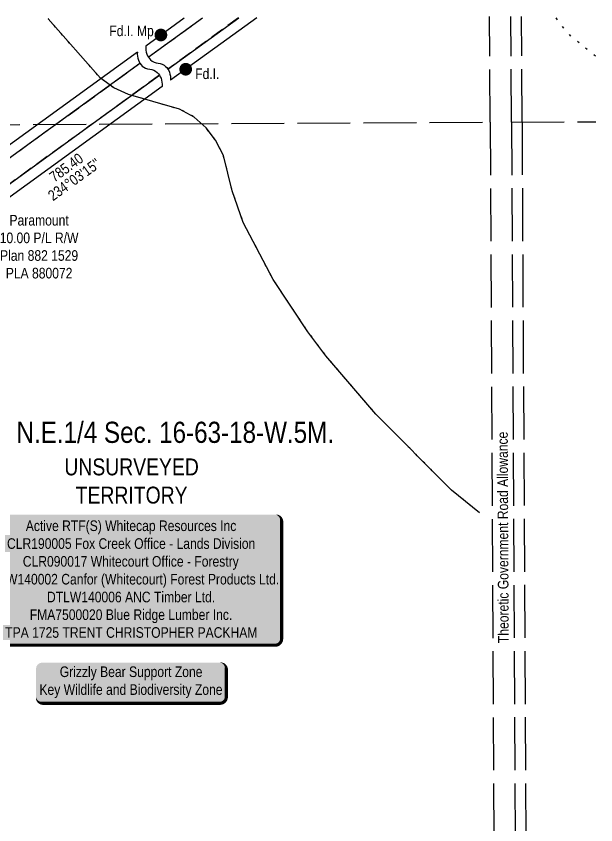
# Model space of a CAD drawing. Extents: x 521099 to 549685, y 6023217 to 6034691.
# Drawn here: x 522385 to 522934, y 6033873 to 6034637 of the extents above; entities that cross this region are included whole.
import ezdxf
from ezdxf.enums import TextEntityAlignment as Align

# ---------------------------------------------------------------- set-up
doc = ezdxf.new("R2010")
doc.units = 0
doc.header["$LTSCALE"] = 5
doc.header["$PDSIZE"] = 0.5
for name, pattern in [('foc-ACCESSROAD', [3.75, 2.5, -1.25]), ('foc-UNSURVEYED', [12.5, 10, -2.5]), ('foc-WHEELTRACKS', [2, 0.4, -1.6])]:
    doc.linetypes.add(name, pattern=pattern)
doc.layers.get('Defpoints').update_dxf_attribs({"color": 9})
for name, color, linetype in [('AS-WILDLIFE-BLOCK', 131, 'Continuous'), ('C-RW', 13, 'Continuous'), ('C-SYMBOL', 7, 'Continuous'), ('F-AR', 190, 'foc-ACCESSROAD'), ('F-RW', 190, 'Continuous'), ('L-BD', 7, 'Continuous'), ('L-MON', 1, 'Continuous'), ('L-MON-T', 1, 'Continuous'), ('L-ROAD-T', 7, 'Continuous'), ('L-UNS-T', 3, 'Continuous'), ('L-USEC', 7, 'foc-UNSURVEYED'), ('T-WATER-P3', 160, 'foc-WHEELTRACKS')]:
    doc.layers.add(name, color=color, linetype=linetype)
doc.layers.add('F-RW-T', color=190, linetype='Continuous', lineweight=9)
doc.styles.add('175L', font='ARIALN.TTF', dxfattribs={"height": 20})
doc.styles.add('80', font='ARIALN.TTF', dxfattribs={"height": 10})
doc.styles.add('80CG', font='ARIALN.TTF', dxfattribs={"height": 10})
doc.styles.add('80L', font='ARIALN.TTF', dxfattribs={"height": 10})
doc.styles.add('foc-LtypeFont', font='ARIALN.TTF', dxfattribs={"height": 7.35})
doc.linetypes.add('foc-TOPO-flowdirection-NOLINE', pattern='A,0,[">",foc-LtypeFont,S=0.3,R=0,X=0,Y=-0.945],-20,[">",foc-LtypeFont,S=0.3,R=0,X=0,Y=-0.945],0', length=20)
doc.dimstyles.new('Compass 5 000', dxfattribs={"dimscale": 5, "dimtxt": 9, "dimasz": 2, "dimexe": 0.2, "dimexo": 0.0625, "dimgap": 0.5, "dimtad": 0, "dimtih": 1, "dimtoh": 1, "dimzin": 0, "dimdsep": 46, "dimtxsty": '80CG', "dimcen": 0.1, "dimse1": 1, "dimse2": 1, "dimclrd": 256, "dimclrt": 256, "dimaunit": 1, "dimadec": 4, "dimazin": 0, "dimtfac": 0.06, "dimtofl": 0, "dimtmove": 0, "dimatfit": 1, "dimfxl": 0.2, "dimtolj": 1, "dimtzin": 0, "dimlwd": -1, "dimarcsym": 0})

# ---------------------------------------------------------------- blocks, each defined once
blk = doc.blocks.new('*D423')
at = {"layer": 'Defpoints', "color": 0, "transparency": 16777216}
for p in [(522361.96, 6034467.54), (522367.82, 6034459.44), (522342.23, 6034440.9)]:
    blk.add_point(p, dxfattribs=at)
at = {"layer": 'F-RW-T', "transparency": 16777216}
for p, q in [((522330.5, 6034457.09), (522324.63, 6034465.19)), ((522348.1, 6034432.81), (522357.84, 6034419.37)), ((522357.84, 6034419.37), (522367.84, 6034419.37))]:
    blk.add_line(p, q, dxfattribs=at)
for points in [[(522331.85, 6034458.07), (522329.15, 6034456.12), (522336.37, 6034449)], [(522349.45, 6034433.78), (522346.75, 6034431.83), (522342.23, 6034440.9)]]:
    blk.add_solid(points, dxfattribs=at)
at = {"layer": 'F-RW-T', "transparency": 16777216, "insert": (522406.93, 6034419.37), "char_height": 10, "attachment_point": 5, "style": '80CG'}
blk.add_mtext('\\A1;Paramount\\P10.00 P/L R/W\\PPlan 882 1529\\PPLA 880072', dxfattribs=at)
blk = doc.blocks.new('*U783')
h = blk.add_hatch(color=255)
edge = h.paths.add_edge_path()
edge.add_line((-136.5, -62.5), (136.5, -62.5))
edge.add_arc((136.5, -56.5), 6, 270, 360)
edge.add_line((142.5, -56.5), (142.5, 55))
edge.add_arc((136.5, 55), 6, 0, 90)
edge.add_line((136.5, 61), (-136.5, 61))
edge.add_arc((-136.5, 55), 6, 90, 180)
edge.add_line((-142.5, 55), (-142.5, -56.5))
edge.add_arc((-136.5, -56.5), 6, 180, 270)
at = {"color": 44, "flags": 128}
blk.add_lwpolyline([(-136.5, -62.5, 3, 3, 0), (136.5, -62.5, 3, 3, 0.414214), (142.5, -56.5, 3, 3, 0), (142.5, 55, 3, 0, 0.414214), (136.5, 61, 0, 0, 0), (-136.5, 61, 0, 0, 0.414214), (-142.5, 55, 0, 0, 0), (-142.5, -56.5, 0, 3, 0.414214)], format="xyseb", close=True, dxfattribs=at)
at = {"color": 44, "style": '80'}
blk.add_attdef('ENTER_TEXT_001', (-35.99, -5), '', height=10, dxfattribs=at)
blk = doc.blocks.new('fdia')
at = {"color": 255, "const_width": 1}
blk.add_lwpolyline([(-0.5, 0, 1), (0.5, 0, 1)], format="xyb", close=True, dxfattribs=at)
blk = doc.blocks.new('Fdiaa')
blk.add_blockref('fdia', (0, 0))
blk = doc.blocks.new('fdib')
at = {"color": 1, "const_width": 1.6}
blk.add_lwpolyline([(-0.4, 0, 1), (0.4, 0, 1)], format="xyb", close=True, dxfattribs=at)
at = {"color": 1}
blk.add_circle((0, 0), 0.8, dxfattribs=at)
blk = doc.blocks.new('Fdibb')
blk.add_blockref('fdib', (0, 0))
blk = doc.blocks.new('fdicc')
for name in ['Fdibb', 'Fdiaa']:
    blk.add_blockref(name, (0, 0))
blk = doc.blocks.new('FDI')
blk.add_blockref('fdicc', (0, 0))
blk = doc.blocks.new('*U974')
h = blk.add_hatch(color=255)
edge = h.paths.add_edge_path()
edge.add_line((-84, -20), (84, -20))
edge.add_arc((84, -14), 6, 270, 360)
edge.add_line((90, -14), (90, 12.5))
edge.add_arc((84, 12.5), 6, 0, 90)
edge.add_line((84, 18.5), (-84, 18.5))
edge.add_arc((-84, 12.5), 6, 90, 180)
edge.add_line((-90, 12.5), (-90, -14))
edge.add_arc((-84, -14), 6, 180, 270)
at = {"color": 131, "flags": 128}
blk.add_lwpolyline([(-84, -20, 3, 3, 0), (84, -20, 3, 3, 0.414214), (90, -14, 3, 3, 0), (90, 12.5, 3, 0, 0.414214), (84, 18.5, 0, 0, 0), (-84, 18.5, 0, 0, 0.414214), (-90, 12.5, 0, 0, 0), (-90, -14, 0, 3, 0.414214)], format="xyseb", close=True, dxfattribs=at)
at = {"color": 131, "style": '80'}
blk.add_attdef('ENTER_TEXT_001', (-35.99, -5), '', height=10, dxfattribs=at)

msp = doc.modelspace()

# ---------------------------------------------------------------- linework, layer by layer
at = {"linetype": 'Continuous', "flags": 128}
for points in [[(522507.767, 6034609.084, 0.0981962), (522508.837, 6034601.499, 0.1150249), (522512.351, 6034595.956, 0.1891018), (522519.495, 6034592.91, -0.1891018), (522526.639, 6034589.864, -0.1150249), (522530.152, 6034584.321, -0.0981962), (522531.222, 6034576.736)], [(522499.846, 6034603.335, 0.0981962), (522500.915, 6034595.751, 0.1150249), (522504.429, 6034590.209, 0.1891018), (522511.572, 6034587.163, -0.1891018), (522518.715, 6034584.118, -0.1150249), (522522.228, 6034578.575, -0.0981962), (522523.298, 6034570.991)]]:
    msp.add_lwpolyline(points, format="xyb", dxfattribs=at)
at = {"layer": 'C-RW', "flags": 128}
for points in [[(522544.224, 6034635.54), (522507.767, 6034609.084)], [(522510.183, 6034598.485), (522561.405, 6034635.626)], [(522499.846, 6034603.335), (521946.419, 6034202.077), (521952.301, 6034193.965), (522502.34, 6034592.798)]]:
    msp.add_lwpolyline(points, dxfattribs=at)
at = {"layer": 'F-AR', "flags": 128}
for points in [[(522510.183, 6034598.484), (522561.437, 6034635.626)], [(522595.645, 6034635.798), (522528.73, 6034587.27)], [(521590.778, 6034630.756), (521668.982, 6034529.253), (521778.483, 6034387.131), (521797.003, 6034363.095), (521898.694, 6034231.113), (521917.914, 6034206.168), (521924.055, 6034198.198), (521928.538, 6034192.379), (521930.116, 6034190.329), (521936.271, 6034182.34), (521944.427, 6034188.254), (521948.423, 6034191.152), (521952.473, 6034194.09), (521956.499, 6034197.009), (522027.162, 6034248.254), (522420.26, 6034533.319), (522502.339, 6034592.8)], [(522520.887, 6034581.582), (522454.593, 6034533.505), (522027.293, 6034223.637), (521960.637, 6034175.298), (521956.618, 6034172.383), (521948.533, 6034166.52), (521954.068, 6034159.348), (521962.493, 6034148.429), (522034.99, 6034132.599), (522321.384, 6033742.045), (522883.801, 6032973.82)]]:
    msp.add_lwpolyline(points, dxfattribs=at)
at = {"layer": 'F-RW', "flags": 128}
for points in [[(522528.732, 6034587.267), (522595.698, 6034635.798)], [(522612.794, 6034635.884), (522531.222, 6034576.736)], [(521201.916, 6033624.764), (521202.941, 6033625.512), (521232.987, 6033647.431), (521265.07, 6033670.834), (521337.419, 6033723.302), (521924.19, 6034148.866), (521932.284, 6034154.737), (521948.486, 6034166.487), (521956.617, 6034172.384), (521960.636, 6034175.299), (522027.291, 6034223.64), (522454.578, 6034533.525), (522520.887, 6034581.581)], [(522523.298, 6034570.991), (521962.658, 6034164.471), (521954.587, 6034158.567), (521938.386, 6034146.816), (521930.293, 6034140.946), (521354.569, 6033723.394), (521270.882, 6033662.704), (521233.051, 6033635.107), (521218.989, 6033624.85)]]:
    msp.add_lwpolyline(points, dxfattribs=at)
at = {"layer": 'L-USEC', "flags": 128}
for points in [[(522833.571, 6034537.044), (522833.063, 6034636.992)], [(522853.677, 6034537.146), (522853.169, 6034637.093)], [(522863.731, 6034537.196), (522863.223, 6034637.143)], [(522026.304, 6034532.995), (522833.571, 6034537.044)], [(522833.571, 6034537.044), (522837.658, 6033732.915)], [(522853.677, 6034537.145), (522933.518, 6034537.547)], [(522853.677, 6034537.146), (522857.764, 6033733.016)], [(522863.731, 6034537.196), (522867.816, 6033733.066)]]:
    msp.add_lwpolyline(points, dxfattribs=at)
at = {"layer": 'T-WATER-P3', "flags": 128}
for points in [[(522823.486, 6034167.766), (522796.98, 6034189.312), (522725.415, 6034261.176), (522678.156, 6034316.427), (522661.14, 6034339.072), (522628.385, 6034388.38), (522600.093, 6034442.169), (522589.594, 6034472.29), (522581.209, 6034505.765), (522573.883, 6034519.964), (522564.868, 6034531.829), (522553.622, 6034541.902), (522539.664, 6034549.286), (522491.39, 6034563.3), (522477.548, 6034569.542), (522464.976, 6034578.6), (522415.614, 6034634.893)], [(522933.203, 6034599.595), (522910.646, 6034617.818), (522900.726, 6034628.726), (522895.017, 6034637.303)], [(522933.203, 6034599.595), (522910.646, 6034617.818), (522900.726, 6034628.726), (522895.017, 6034637.303)]]:
    msp.add_lwpolyline(points, dxfattribs=at)
at = {"layer": 'T-WATER-P3', "linetype": 'foc-TOPO-flowdirection-NOLINE', "flags": 128}
msp.add_lwpolyline([(522823.486, 6034167.766), (522796.98, 6034189.312), (522725.415, 6034261.176), (522678.156, 6034316.427), (522661.14, 6034339.072), (522628.385, 6034388.38), (522600.093, 6034442.169), (522589.594, 6034472.29), (522581.209, 6034505.765), (522573.883, 6034519.964), (522564.868, 6034531.829), (522553.622, 6034541.902), (522539.664, 6034549.286), (522491.39, 6034563.3), (522477.548, 6034569.542), (522464.976, 6034578.6), (522415.614, 6034634.893)], dxfattribs=at)

# ---------------------------------------------------------------- block references
ref = msp.add_blockref('*U783', (522493.873, 6034105.242), dxfattribs=dict(xscale=0.99948145, yscale=0.99948145, zscale=0.99948145))
ref.add_attrib('ENTER_TEXT_001', 'Active RTF(S) Whitecap Resources Inc', (522394.345, 6034150.679), dxfattribs={"color": 44, "height": 9.99481, "style": '80'})
ref.add_attrib('ENTER_TEXT_002', 'CLR190005 Fox Creek Office - Lands Division', (522376.584, 6034133.844), dxfattribs={"color": 44, "height": 9.99481, "style": '80'})
ref.add_attrib('ENTER_TEXT_003', 'CLR090017 Whitecourt Office - Forestry', (522391.512, 6034117.009), dxfattribs={"color": 44, "height": 9.99481, "style": '80'})
ref.add_attrib('ENTER_TEXT_004', 'CTLW140002 Canfor (Whitecourt) Forest Products Ltd.', (522354.086, 6034100.173), dxfattribs={"color": 44, "height": 9.99481, "style": '80'})
ref.add_attrib('ENTER_TEXT_005', 'DTLW140006 ANC Timber Ltd.', (522414.396, 6034083.338), dxfattribs={"color": 44, "height": 9.99481, "style": '80'})
ref.add_attrib('ENTER_TEXT_006', 'FMA7500020 Blue Ridge Lumber Inc.', (522398.091, 6034066.639), dxfattribs={"color": 44, "height": 9.99481, "style": '80'})
ref.add_attrib('ENTER_TEXT_007', 'TPA 1725 TRENT CHRISTOPHER PACKHAM', (522374.887, 6034049.804), dxfattribs={"color": 44, "height": 9.99481, "style": '80'})
at = {"layer": 'AS-WILDLIFE-BLOCK'}
ref = msp.add_blockref('*U974', (522494.012, 6034007.886), dxfattribs=at)
ref.add_attrib('ENTER_TEXT_001', 'Grizzly Bear Support Zone', (522426.447, 6034012.686), dxfattribs={"layer": '0', "color": 131, "height": 10, "style": '80'})
ref.add_attrib('ENTER_TEXT_002', 'Key Wildlife and Biodiversity Zone', (522407.238, 6033995.849), dxfattribs={"layer": '0', "color": 131, "height": 10, "style": '80'})
at = {"layer": 'L-MON', "xscale": 5, "yscale": 5, "zscale": 5}
for p in [(522522.13, 6034619.506), (522545.603, 6034587.152)]:
    msp.add_blockref('FDI', p, dxfattribs=at)

# ---------------------------------------------------------------- texts
at = {"layer": 'C-SYMBOL', "color": 3, "style": '175L'}
msp.add_text('Theor. N.E.1/4 Sec. 16-63-18-W.5M.', height=19.98963, dxfattribs=at).set_placement((522499.455, 6034227.992), align=Align.BOTTOM_CENTER)
at = {"layer": 'L-BD', "linetype": 'Continuous', "style": '80L'}
for s, height, p in [("234°03'15''", 9.99481, (522440.081, 6034482.924)), ('785.40', 9.9948, (522432.627, 6034494.263))]:
    msp.add_text(s, height=height, rotation=35.9458, dxfattribs=at).set_placement(p, align=Align.MIDDLE)
at = {"layer": 'L-MON-T', "linetype": 'Continuous', "char_height": 9.9948, "attachment_point": 1, "style": '80L'}
for s, width, insert in [('Fd.I. Mp', 41.63365, (522473.377, 6034628.408)), ('Fd.I.', 22.03263, (522554.574, 6034587.865))]:
    msp.add_mtext_dynamic_manual_height_columns(s, width=width, gutter_width=49.974, heights=[0], dxfattribs=dict(at, insert=insert))
at = {"layer": 'L-ROAD-T', "style": '80L'}
msp.add_text('Theoretic Government Road Allowance', height=9.99481, rotation=90.270788, dxfattribs=at).set_placement((522845.637, 6034144.657), align=Align.MIDDLE_CENTER)
at = {"layer": 'L-UNS-T', "color": 3, "insert": (522494.428, 6034197.87), "char_height": 15.9917, "attachment_point": 5, "style": '80L'}
msp.add_mtext_dynamic_manual_height_columns('UNSURVEYED TERRITORY', width=126.3482, gutter_width=47.475, heights=[0], dxfattribs=at)

# ---------------------------------------------------------------- dimensions: what is measured, and where the dimension line sits
at = {"layer": 'F-RW-T'}
dim = msp.add_linear_dim(base=(522342.233, 6034440.904), p1=(522361.957, 6034467.538), p2=(522367.821, 6034459.444), angle=305.926144, text='Paramount\\P10.00 P/L R/W\\PPlan 882 1529\\PPLA 880072', dimstyle='Compass 5 000', dxfattribs=at)
dim.commit()
dim.dimension.update_dxf_attribs({"geometry": '*D423', "text_midpoint": (522406.925, 6034419.366), "dimtype": 161})

doc.saveas('drawing.dxf')
